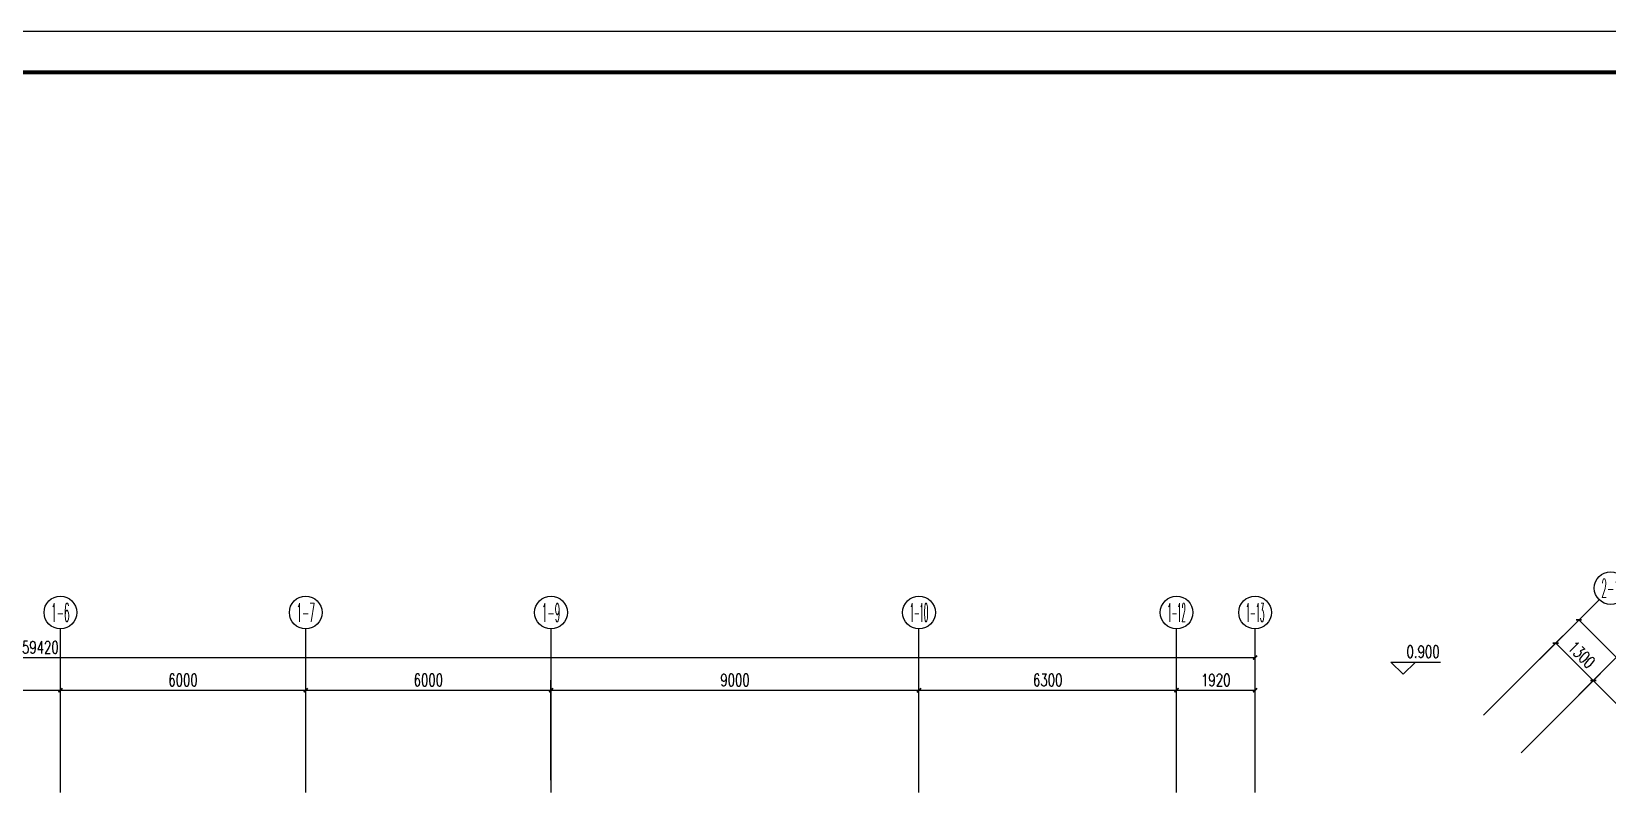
# Model space of a CAD drawing. Extents: x 815029915 to 815825525, y 579155098 to 579748855.
# Drawn here: x 815177325 to 815215870, y 579484902 to 579503562 of the extents above; entities that cross this region are included whole.
import ezdxf
from ezdxf.enums import TextEntityAlignment as Align

# ---------------------------------------------------------------- set-up
doc = ezdxf.new("R2010")
doc.units = 0
doc.header["$LTSCALE"] = 100
doc.header["$MEASUREMENT"] = 0
for name, color, linetype in [('AXIS', 3, 'Continuous'), ('AXIS_TEXT', 7, 'Continuous'), ('DIM_ELEV', 3, 'Continuous'), ('ZG-图框层', 4, 'Continuous'), ('zm', 1, 'Continuous')]:
    doc.layers.add(name, color=color, linetype=linetype)
doc.styles.add('_TCH_AXIS', font='COMPLEX', dxfattribs={"bigfont": 'GBCBIG'})
doc.styles.add('_TCH_DIM', font='SIMPLEX', dxfattribs={"bigfont": 'GBCBIG'})
doc.styles.add('_TCH_DIM_T3', font='SIMPLEX', dxfattribs={"width": 0.705882, "bigfont": 'GBCBIG'})
doc.styles.add('COMPLEX', font='COMPLEX')
doc.dimstyles.new('_TCH_ARCH-100', dxfattribs={"dimscale": 100, "dimtxt": 2.975, "dimasz": 1, "dimexe": 2.5, "dimexo": 3, "dimgap": 1, "dimtad": 1, "dimdec": 0, "dimzin": 0, "dimdsep": 46, "dimtxsty": '_TCH_DIM_T3', "dimblk": 'ARCHTICK', "dimcen": 0.09, "dimclrt": 7, "dimazin": 2, "dimtfac": 1, "dimtdec": 0, "dimtix": 1, "dimtmove": 2, "dimatfit": 3, "dimfxl": 0, "dimtolj": 1, "dimtzin": 0, "dimarcsym": 0})

# ---------------------------------------------------------------- blocks, each defined once
blk = doc.blocks.new('_AXISO')
blk.add_circle((0, 0), 0.5)
at = {"layer": 'AXIS_TEXT', "style": 'COMPLEX', "width": 1.041667}
blk.add_attdef('A', text='', height=0.56, dxfattribs=at).set_placement((-0.25, -0.28), (0.25, -0.28), align=Align.FIT)
blk = doc.blocks.new('_ArchTick')
at = {"color": 0, "linetype": 'ByBlock', "const_width": 0.4}
blk.add_lwpolyline([(-0.5, -0.5), (0.5, 0.5)], dxfattribs=at)
blk = doc.blocks.new('*D230')
at = {"layer": 'AXIS', "color": 0, "lineweight": -2, "transparency": 16777216}
for p, q in [((815213048, 579487051), (815215346, 579489349)), ((815215169, 579489172), (815252646, 579451695)), ((815250525, 579449574), (815252823, 579451872))]:
    blk.add_line(p, q, dxfattribs=at)
at = {"layer": 'Defpoints', "color": 0, "transparency": 16777216}
for p in [(815212836, 579486839), (815252646, 579451695), (815250312, 579449362)]:
    blk.add_point(p, dxfattribs=at)
at = {"layer": 'AXIS', "color": 0, "lineweight": -2, "transparency": 16777216, "xscale": 100, "yscale": 100, "zscale": 100}
for p, rotation in [((815215169, 579489172), 135.0000000001822), ((815252646, 579451695), 315.0000000001822)]:
    blk.add_blockref('_ArchTick', p, dxfattribs=dict(at, rotation=rotation))
at = {"layer": 'AXIS', "color": 7, "transparency": 16777216, "insert": (815234083, 579470610), "char_height": 297.5, "attachment_point": 5, "rotation": 315, "style": '_TCH_DIM_T3'}
blk.add_mtext('\\A1;53000', dxfattribs=at)
blk = doc.blocks.new('*D231')
at = {"layer": 'AXIS', "color": 0, "lineweight": -2, "transparency": 16777216}
for p, q in [((815213048, 579487051), (815214780, 579488783)), ((815214603, 579488606), (815215523, 579487687)), ((815213967, 579486131), (815215700, 579487864))]:
    blk.add_line(p, q, dxfattribs=at)
at = {"layer": 'Defpoints', "color": 0, "transparency": 16777216}
for p in [(815215523, 579487687), (815212836, 579486839), (815213755, 579485919)]:
    blk.add_point(p, dxfattribs=at)
at = {"layer": 'AXIS', "color": 0, "lineweight": -2, "transparency": 16777216, "xscale": 100, "yscale": 100, "zscale": 100}
for p, rotation in [((815214603, 579488606), 135), ((815215523, 579487687), 315)]:
    blk.add_blockref('_ArchTick', p, dxfattribs=dict(at, rotation=rotation))
at = {"layer": 'AXIS', "color": 7, "transparency": 16777216, "insert": (815215239, 579488323), "char_height": 297.5, "attachment_point": 5, "rotation": 315, "style": '_TCH_DIM_T3'}
blk.add_mtext('\\A1;1300', dxfattribs=at)
blk = doc.blocks.new('*D232')
at = {"layer": 'AXIS', "color": 0, "lineweight": -2, "transparency": 16777216}
for p, q in [((815213967, 579486131), (815215700, 579487864)), ((815215523, 579487687), (815217573, 579485637)), ((815216018, 579484081), (815217750, 579485813))]:
    blk.add_line(p, q, dxfattribs=at)
at = {"layer": 'Defpoints', "color": 0, "transparency": 16777216}
for p in [(815213755, 579485919), (815217573, 579485637), (815215806, 579483869)]:
    blk.add_point(p, dxfattribs=at)
at = {"layer": 'AXIS', "color": 0, "lineweight": -2, "transparency": 16777216, "xscale": 100, "yscale": 100, "zscale": 100}
for p, rotation in [((815215523, 579487687), 135), ((815217573, 579485637), 315)]:
    blk.add_blockref('_ArchTick', p, dxfattribs=dict(at, rotation=rotation))
at = {"layer": 'AXIS', "color": 7, "transparency": 16777216, "insert": (815216724, 579486838), "char_height": 297.5, "attachment_point": 5, "rotation": 315, "style": '_TCH_DIM_T3'}
blk.add_mtext('\\A1;2900', dxfattribs=at)
blk = doc.blocks.new('*D233')
at = {"layer": 'AXIS', "color": 0, "lineweight": -2, "transparency": 16777216}
for p, q in [((815216018, 579484081), (815217750, 579485813)), ((815217573, 579485637), (815218846, 579484364)), ((815217290, 579482808), (815219023, 579484540))]:
    blk.add_line(p, q, dxfattribs=at)
at = {"layer": 'Defpoints', "color": 0, "transparency": 16777216}
for p in [(815218846, 579484364), (815215806, 579483869), (815217078, 579482596)]:
    blk.add_point(p, dxfattribs=at)
at = {"layer": 'AXIS', "color": 0, "lineweight": -2, "transparency": 16777216, "xscale": 100, "yscale": 100, "zscale": 100}
for p, rotation in [((815217573, 579485637), 135), ((815218846, 579484364), 315)]:
    blk.add_blockref('_ArchTick', p, dxfattribs=dict(at, rotation=rotation))
at = {"layer": 'AXIS', "color": 7, "transparency": 16777216, "insert": (815218386, 579485176), "char_height": 297.5, "attachment_point": 5, "rotation": 315, "style": '_TCH_DIM_T3'}
blk.add_mtext('\\A1;1800', dxfattribs=at)
blk = doc.blocks.new('*D265')
at = {"layer": 'AXIS', "color": 0, "lineweight": -2, "transparency": 16777216}
for p, q in [((815147830, 579485252), (815147830, 579488502)), ((815207250, 579485252), (815207250, 579488502)), ((815147830, 579488252), (815207250, 579488252))]:
    blk.add_line(p, q, dxfattribs=at)
at = {"layer": 'Defpoints', "color": 0, "transparency": 16777216}
for p in [(815207250, 579488252), (815147830, 579484952), (815207250, 579484952)]:
    blk.add_point(p, dxfattribs=at)
at = {"layer": 'AXIS', "color": 0, "lineweight": -2, "transparency": 16777216, "xscale": 100, "yscale": 100, "zscale": 100, "rotation": 180}
blk.add_blockref('_ArchTick', (815147830, 579488252), dxfattribs=at)
at = {"layer": 'AXIS', "color": 0, "lineweight": -2, "transparency": 16777216, "xscale": 100, "yscale": 100, "zscale": 100}
blk.add_blockref('_ArchTick', (815207250, 579488252), dxfattribs=at)
at = {"layer": 'AXIS', "color": 7, "transparency": 16777216, "insert": (815177540, 579488501), "char_height": 297.5, "attachment_point": 5, "style": '_TCH_DIM_T3'}
blk.add_mtext('\\A1;59420', dxfattribs=at)
blk = doc.blocks.new('*D271')
at = {"layer": 'AXIS', "color": 0, "lineweight": -2, "transparency": 16777216}
for p, q in [((815172030, 579485252), (815172030, 579487702)), ((815172030, 579487452), (815178030, 579487452)), ((815178030, 579485252), (815178030, 579487702))]:
    blk.add_line(p, q, dxfattribs=at)
at = {"layer": 'Defpoints', "color": 0, "transparency": 16777216}
for p in [(815178030, 579487452), (815172030, 579484952), (815178030, 579484952)]:
    blk.add_point(p, dxfattribs=at)
at = {"layer": 'AXIS', "color": 0, "lineweight": -2, "transparency": 16777216, "xscale": 100, "yscale": 100, "zscale": 100, "rotation": 180}
blk.add_blockref('_ArchTick', (815172030, 579487452), dxfattribs=at)
at = {"layer": 'AXIS', "color": 0, "lineweight": -2, "transparency": 16777216, "xscale": 100, "yscale": 100, "zscale": 100}
blk.add_blockref('_ArchTick', (815178030, 579487452), dxfattribs=at)
at = {"layer": 'AXIS', "color": 7, "transparency": 16777216, "insert": (815175030, 579487701), "char_height": 297.5, "attachment_point": 5, "style": '_TCH_DIM_T3'}
blk.add_mtext('\\A1;6000', dxfattribs=at)
blk = doc.blocks.new('*D272')
at = {"layer": 'AXIS', "color": 0, "lineweight": -2, "transparency": 16777216}
for p, q in [((815178030, 579485252), (815178030, 579487702)), ((815178030, 579487452), (815184030, 579487452)), ((815184030, 579485252), (815184030, 579487702))]:
    blk.add_line(p, q, dxfattribs=at)
at = {"layer": 'Defpoints', "color": 0, "transparency": 16777216}
for p in [(815184030, 579487452), (815178030, 579484952), (815184030, 579484952)]:
    blk.add_point(p, dxfattribs=at)
at = {"layer": 'AXIS', "color": 0, "lineweight": -2, "transparency": 16777216, "xscale": 100, "yscale": 100, "zscale": 100, "rotation": 180}
blk.add_blockref('_ArchTick', (815178030, 579487452), dxfattribs=at)
at = {"layer": 'AXIS', "color": 0, "lineweight": -2, "transparency": 16777216, "xscale": 100, "yscale": 100, "zscale": 100}
blk.add_blockref('_ArchTick', (815184030, 579487452), dxfattribs=at)
at = {"layer": 'AXIS', "color": 7, "transparency": 16777216, "insert": (815181030, 579487701), "char_height": 297.5, "attachment_point": 5, "style": '_TCH_DIM_T3'}
blk.add_mtext('\\A1;6000', dxfattribs=at)
blk = doc.blocks.new('*D273')
at = {"layer": 'AXIS', "color": 0, "lineweight": -2, "transparency": 16777216}
for p, q in [((815184030, 579485252), (815184030, 579487702)), ((815184030, 579487452), (815190030, 579487452)), ((815190030, 579485252), (815190030, 579487702))]:
    blk.add_line(p, q, dxfattribs=at)
at = {"layer": 'Defpoints', "color": 0, "transparency": 16777216}
for p in [(815190030, 579487452), (815184030, 579484952), (815190030, 579484952)]:
    blk.add_point(p, dxfattribs=at)
at = {"layer": 'AXIS', "color": 0, "lineweight": -2, "transparency": 16777216, "xscale": 100, "yscale": 100, "zscale": 100, "rotation": 180}
blk.add_blockref('_ArchTick', (815184030, 579487452), dxfattribs=at)
at = {"layer": 'AXIS', "color": 0, "lineweight": -2, "transparency": 16777216, "xscale": 100, "yscale": 100, "zscale": 100}
blk.add_blockref('_ArchTick', (815190030, 579487452), dxfattribs=at)
at = {"layer": 'AXIS', "color": 7, "transparency": 16777216, "insert": (815187030, 579487701), "char_height": 297.5, "attachment_point": 5, "style": '_TCH_DIM_T3'}
blk.add_mtext('\\A1;6000', dxfattribs=at)
blk = doc.blocks.new('*D274')
at = {"layer": 'AXIS', "color": 0, "lineweight": -2, "transparency": 16777216}
for p, q in [((815190030, 579485252), (815190030, 579487702)), ((815190030, 579487452), (815199030, 579487452)), ((815199030, 579485252), (815199030, 579487702))]:
    blk.add_line(p, q, dxfattribs=at)
at = {"layer": 'Defpoints', "color": 0, "transparency": 16777216}
for p in [(815199030, 579487452), (815190030, 579484952), (815199030, 579484952)]:
    blk.add_point(p, dxfattribs=at)
at = {"layer": 'AXIS', "color": 0, "lineweight": -2, "transparency": 16777216, "xscale": 100, "yscale": 100, "zscale": 100, "rotation": 180}
blk.add_blockref('_ArchTick', (815190030, 579487452), dxfattribs=at)
at = {"layer": 'AXIS', "color": 0, "lineweight": -2, "transparency": 16777216, "xscale": 100, "yscale": 100, "zscale": 100}
blk.add_blockref('_ArchTick', (815199030, 579487452), dxfattribs=at)
at = {"layer": 'AXIS', "color": 7, "transparency": 16777216, "insert": (815194530, 579487701), "char_height": 297.5, "attachment_point": 5, "style": '_TCH_DIM_T3'}
blk.add_mtext('\\A1;9000', dxfattribs=at)
blk = doc.blocks.new('*D275')
at = {"layer": 'AXIS', "color": 0, "lineweight": -2, "transparency": 16777216}
for p, q in [((815199030, 579485252), (815199030, 579487702)), ((815199030, 579487452), (815205330, 579487452)), ((815205330, 579485252), (815205330, 579487702))]:
    blk.add_line(p, q, dxfattribs=at)
at = {"layer": 'Defpoints', "color": 0, "transparency": 16777216}
for p in [(815205330, 579487452), (815199030, 579484952), (815205330, 579484952)]:
    blk.add_point(p, dxfattribs=at)
at = {"layer": 'AXIS', "color": 0, "lineweight": -2, "transparency": 16777216, "xscale": 100, "yscale": 100, "zscale": 100, "rotation": 180}
blk.add_blockref('_ArchTick', (815199030, 579487452), dxfattribs=at)
at = {"layer": 'AXIS', "color": 0, "lineweight": -2, "transparency": 16777216, "xscale": 100, "yscale": 100, "zscale": 100}
blk.add_blockref('_ArchTick', (815205330, 579487452), dxfattribs=at)
at = {"layer": 'AXIS', "color": 7, "transparency": 16777216, "insert": (815202180, 579487701), "char_height": 297.5, "attachment_point": 5, "style": '_TCH_DIM_T3'}
blk.add_mtext('\\A1;6300', dxfattribs=at)
blk = doc.blocks.new('*D276')
at = {"layer": 'AXIS', "color": 0, "lineweight": -2, "transparency": 16777216}
for p, q in [((815205330, 579485252), (815205330, 579487702)), ((815205330, 579487452), (815207250, 579487452)), ((815207250, 579485252), (815207250, 579487702))]:
    blk.add_line(p, q, dxfattribs=at)
at = {"layer": 'Defpoints', "color": 0, "transparency": 16777216}
for p in [(815207250, 579487452), (815205330, 579484952), (815207250, 579484952)]:
    blk.add_point(p, dxfattribs=at)
at = {"layer": 'AXIS', "color": 0, "lineweight": -2, "transparency": 16777216, "xscale": 100, "yscale": 100, "zscale": 100, "rotation": 180}
blk.add_blockref('_ArchTick', (815205330, 579487452), dxfattribs=at)
at = {"layer": 'AXIS', "color": 0, "lineweight": -2, "transparency": 16777216, "xscale": 100, "yscale": 100, "zscale": 100}
blk.add_blockref('_ArchTick', (815207250, 579487452), dxfattribs=at)
at = {"layer": 'AXIS', "color": 7, "transparency": 16777216, "insert": (815206290, 579487701), "char_height": 297.5, "attachment_point": 5, "style": '_TCH_DIM_T3'}
blk.add_mtext('\\A1;1920', dxfattribs=at)
blk = doc.blocks.new('ll')
at = {"layer": 'ZG-图框层'}
blk.add_lwpolyline([(815136770, 579524220), (815255670, 579524220), (815255670, 579608320), (815136770, 579608320)], close=True, dxfattribs=at)

msp = doc.modelspace()

# ---------------------------------------------------------------- linework, layer by layer
at = {"layer": 'AXIS'}
for p, q in [((815212835.7, 579486838.6), (815215664.1, 579489667)), ((815178030.5, 579484952.4), (815178030.5, 579488952.4)), ((815184030.5, 579484952.4), (815184030.5, 579488952.4)), ((815190030.5, 579484952.4), (815190030.5, 579488952.4)), ((815199030.5, 579484952.4), (815199030.5, 579488952.4)), ((815205330.5, 579484952.4), (815205330.5, 579488952.4)), ((815207250.5, 579484952.4), (815207250.5, 579488952.4)), ((815213755, 579485919.3), (815216583.4, 579488747.8))]:
    msp.add_line(p, q, dxfattribs=at)
at = {"layer": 'DIM_ELEV'}
for p, q in [((815210872.8, 579487840.9), (815210572.8, 579488140.9)), ((815210572.8, 579488140.9), (815211784, 579488140.9)), ((815210872.8, 579487840.9), (815211172.8, 579488140.9))]:
    msp.add_line(p, q, dxfattribs=at)
at = {"layer": 'ZG-图框层'}
msp.add_lwpolyline([(815138002.5, 579419462.3), (815256902.5, 579419462.3), (815256902.5, 579503562.3), (815138002.5, 579503562.3)], close=True, dxfattribs=at)
at = {"layer": 'ZG-图框层', "const_width": 100}
msp.add_lwpolyline([(815140502.5, 579420462.3), (815255902.5, 579420462.3), (815255902.5, 579502562.3), (815140502.5, 579502562.3)], close=True, dxfattribs=at)

# ---------------------------------------------------------------- block references
at = {"layer": 'AXIS'}
ref = msp.add_blockref('_AXISO', (815215947, 579489949.9), dxfattribs=dict(at, xscale=800, yscale=800, zscale=800))
ref.add_attrib('A', '2-1', dxfattribs={"color": 7, "height": 452.55, "style": '_TCH_AXIS', "width": 0.381818}).set_placement((815215720.7, 579489723.6), (815216173.3, 579489723.6), align=Align.FIT)
ref = msp.add_blockref('_AXISO', (815178030.5, 579489352.4), dxfattribs=dict(at, xscale=800, yscale=800, zscale=800))
ref.add_attrib('A', '1-6', dxfattribs={"color": 7, "height": 452.55, "style": '_TCH_AXIS', "width": 0.381818}).set_placement((815177804.2, 579489126.2), (815178256.8, 579489126.2), align=Align.FIT)
ref = msp.add_blockref('_AXISO', (815184030.5, 579489352.4), dxfattribs=dict(at, xscale=800, yscale=800, zscale=800))
ref.add_attrib('A', '1-7', dxfattribs={"color": 7, "height": 452.55, "style": '_TCH_AXIS', "width": 0.381818}).set_placement((815183804.2, 579489126.2), (815184256.8, 579489126.2), align=Align.FIT)
ref = msp.add_blockref('_AXISO', (815190030.5, 579489352.4), dxfattribs=dict(at, xscale=800, yscale=800, zscale=800))
ref.add_attrib('A', '1-9', dxfattribs={"color": 7, "height": 452.55, "style": '_TCH_AXIS', "width": 0.381818}).set_placement((815189804.2, 579489126.2), (815190256.8, 579489126.2), align=Align.FIT)
ref = msp.add_blockref('_AXISO', (815199030.5, 579489352.4), dxfattribs=dict(at, xscale=800, yscale=800, zscale=800))
ref.add_attrib('A', '1-10', dxfattribs={"color": 7, "height": 452.55, "style": '_TCH_AXIS', "width": 0.3}).set_placement((815198804.2, 579489126.2), (815199256.8, 579489126.2), align=Align.FIT)
ref = msp.add_blockref('_AXISO', (815205330.5, 579489352.4), dxfattribs=dict(at, xscale=800, yscale=800, zscale=800))
ref.add_attrib('A', '1-12', dxfattribs={"color": 7, "height": 452.55, "style": '_TCH_AXIS', "width": 0.3}).set_placement((815205104.2, 579489126.2), (815205556.8, 579489126.2), align=Align.FIT)
ref = msp.add_blockref('_AXISO', (815207250.5, 579489352.4), dxfattribs=dict(at, xscale=800, yscale=800, zscale=800))
ref.add_attrib('A', '1-13', dxfattribs={"color": 7, "height": 452.55, "style": '_TCH_AXIS', "width": 0.3}).set_placement((815207024.2, 579489126.2), (815207476.8, 579489126.2), align=Align.FIT)
at = {"layer": 'zm', "color": 1}
msp.add_blockref('ll', (1232.4, -104757.7), dxfattribs=at)

# ---------------------------------------------------------------- texts
at = {"layer": 'DIM_ELEV', "color": 7, "style": '_TCH_DIM', "width": 0.705882}
msp.add_text('0.900', height=297.5, dxfattribs=at).set_placement((815210954, 579488245.9))

# ---------------------------------------------------------------- dimensions: what is measured, and where the dimension line sits
at = {"layer": 'AXIS'}
for p1, p2, distance, picture, middle in [((815212835.7, 579486838.6), (815250312.4, 579449361.9), 3300, '*D230', (815234083.4, 579470609.6)), ((815147830.5, 579484952.4), (815207250.5, 579484952.4), 3300, '*D265', (815177540.5, 579488501.2)), ((815212835.7, 579486838.6), (815213755, 579485919.3), 2500, '*D231', (815215239, 579488322.6)), ((815172030.5, 579484952.4), (815178030.5, 579484952.4), 2500, '*D271', (815175030.5, 579487701.2)), ((815178030.5, 579484952.4), (815184030.5, 579484952.4), 2500, '*D272', (815181030.5, 579487701.2)), ((815184030.5, 579484952.4), (815190030.5, 579484952.4), 2500, '*D273', (815187030.5, 579487701.2)), ((815190030.5, 579484952.4), (815199030.5, 579484952.4), 2500, '*D274', (815194530.5, 579487701.2)), ((815199030.5, 579484952.4), (815205330.5, 579484952.4), 2500, '*D275', (815202180.5, 579487701.2)), ((815205330.5, 579484952.4), (815207250.5, 579484952.4), 2500, '*D276', (815206290.5, 579487701.2)), ((815213755, 579485919.3), (815215805.6, 579483868.7), 2500, '*D232', (815216723.9, 579486837.7)), ((815215805.6, 579483868.7), (815217078.4, 579482595.9), 2500, '*D233', (815218385.6, 579485176))]:
    dim = msp.add_aligned_dim(p1=p1, p2=p2, distance=distance, dimstyle='_TCH_ARCH-100', dxfattribs=at)
    dim.commit()
    dim.dimension.update_dxf_attribs({"geometry": picture, "text_midpoint": middle})

doc.saveas('drawing.dxf')
